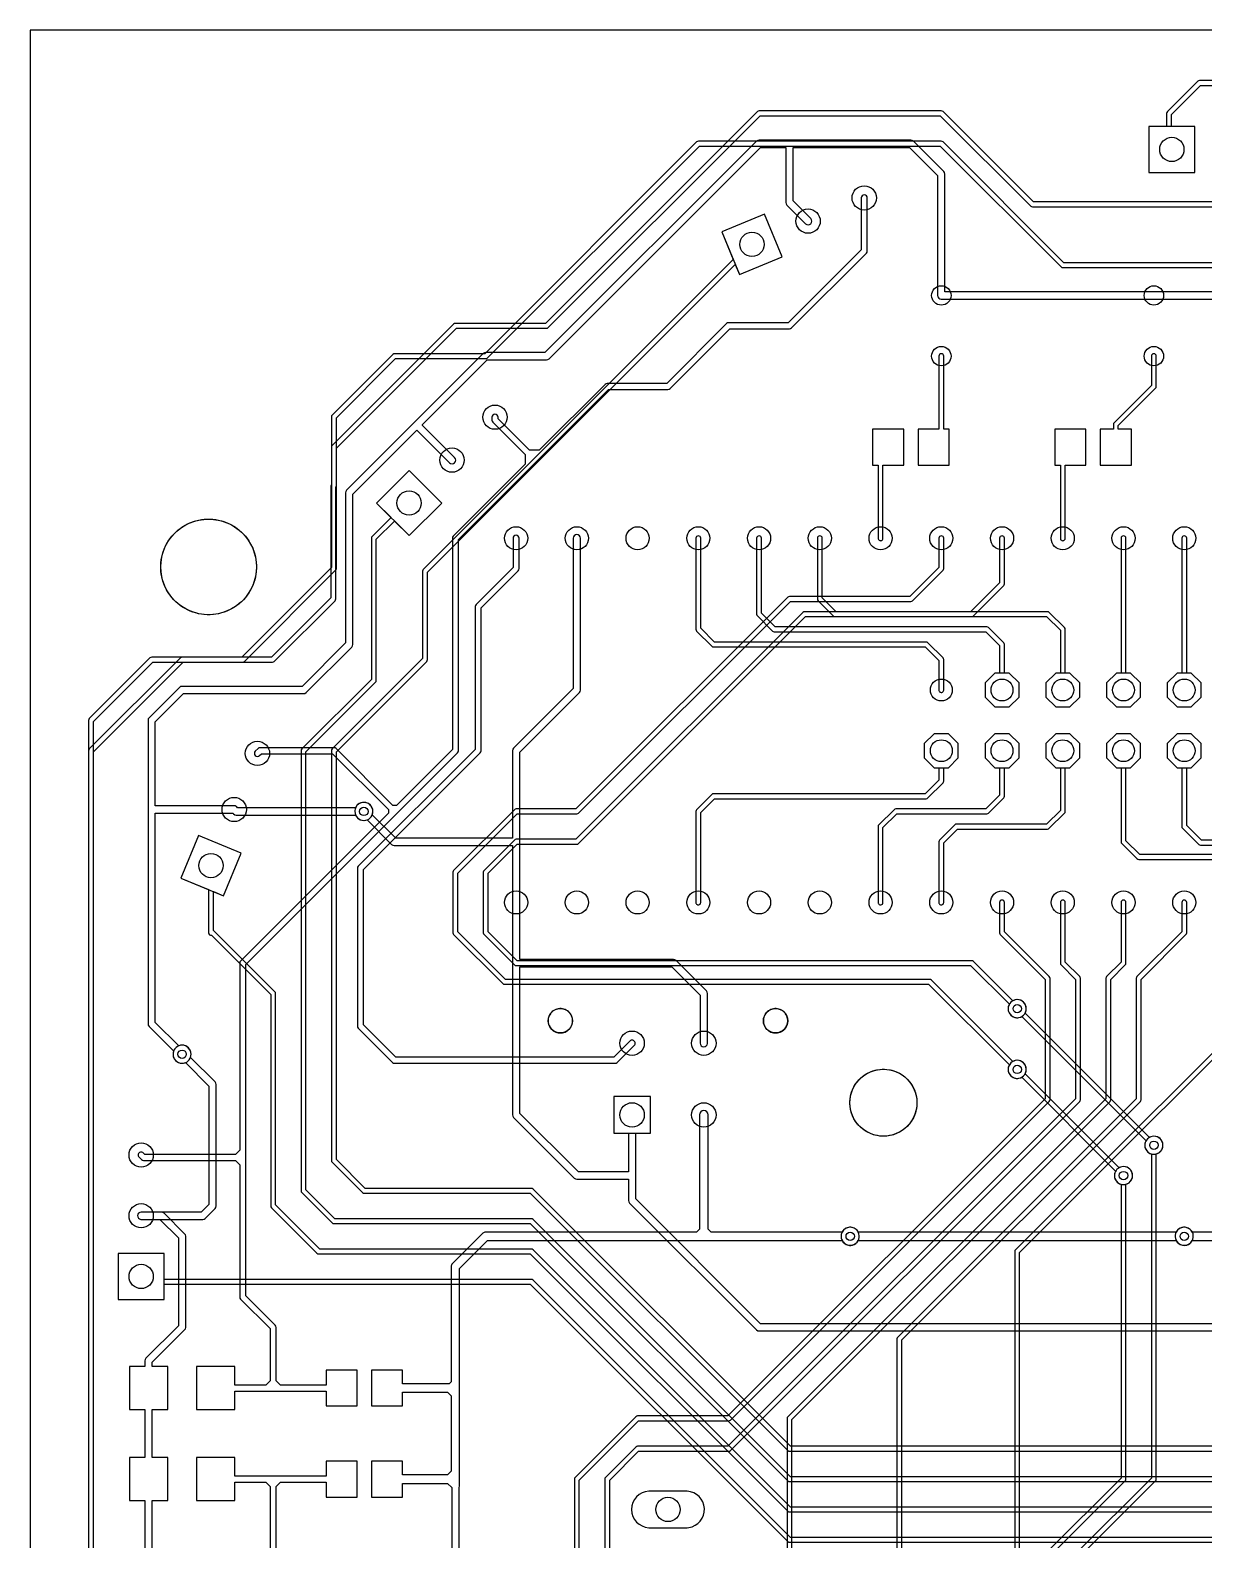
# Model space of a CAD drawing. Header units: millimetres. Extents: x 0 to 100, y 0 to 100.
# Drawn here: x 0 to 49.1, y 36.8 to 100 of the extents above; entities that cross this region are included whole.
import ezdxf

# ---------------------------------------------------------------- set-up
doc = ezdxf.new("R2010")
doc.units = ezdxf.units.MM

msp = doc.modelspace()

# ---------------------------------------------------------------- linework, layer by layer
at = {"layer": '16_copper'}
for points in [[(55.88, 92.812), (41.952, 92.812), (38.172, 96.592, 0.198912), (38.1, 96.622), (30.48, 96.622, 0.198912), (30.408, 96.592), (21.548, 87.732), (17.78, 87.732, 0.198912), (17.708, 87.702), (12.628, 82.622, 0.198912), (12.598, 82.55), (12.598, 80.985, 0.113929), (12.574, 80.935), (12.574, 80.926, 0.017707), (12.573, 80.919), (12.573, 76.242), (10.093, 73.762), (5.08, 73.762, 0.198912), (5.008, 73.732), (2.468, 71.192, 0.198912), (2.438, 71.12), (2.438, 8.89, 0.198912)], [(2.642, 13.668), (2.642, 71.078), (5.122, 73.558), (10.135, 73.558, 0.198912), (10.206, 73.588), (12.746, 76.128, 0.198912), (12.776, 76.2), (12.776, 80.878, 0.181072), (12.802, 80.944), (12.802, 82.508), (17.822, 87.528), (21.59, 87.528, 0.198912), (21.662, 87.558), (30.522, 96.418), (38.058, 96.418), (41.838, 92.638, 0.198912), (41.91, 92.608), (55.838, 92.608)], [(49.975, 89.052), (38.252, 89.052), (38.252, 93.98, 0.198912), (38.208, 94.088), (36.938, 95.358, 0.198912), (36.83, 95.402), (30.48, 95.402, 0.198912), (30.372, 95.358), (21.527, 86.512), (19.05, 86.512, 0.198912), (18.942, 86.468), (13.227, 80.753, 0.198912), (13.183, 80.645), (13.183, 74.358), (11.367, 72.542), (6.35, 72.542, 0.198912), (6.242, 72.498), (4.972, 71.228, 0.198912), (4.928, 71.12), (4.928, 58.42, 0.198912), (4.972, 58.312), (5.997, 57.287, 0.957233), (6.69, 56.982), (6.709, 57.028, 0.637025), (6.213, 57.503), (5.232, 58.483), (5.232, 67.238), (8.467, 67.238), (8.502, 67.202, 0.198912), (8.61, 67.158), (13.605, 67.158, 0.957229), (14.31, 67.432), (14.291, 67.478, 0.637026), (13.605, 67.462), (8.673, 67.462, 0.282818), (8.53, 67.542), (5.232, 67.542), (5.232, 71.057), (6.413, 72.238), (11.43, 72.238, 0.198912), (11.538, 72.282), (13.443, 74.187, 0.198912), (13.487, 74.295), (13.487, 80.582), (16.17, 83.264), (17.532, 81.902, 1), (17.748, 82.118), (16.408, 83.457), (16.408, 83.503), (19.113, 86.208), (21.59, 86.208, 0.198912), (21.698, 86.252), (30.543, 95.098), (31.598, 95.098), (31.598, 92.79, 0.198912), (31.642, 92.682), (32.422, 91.902, 1), (32.638, 92.118), (31.902, 92.853), (31.902, 95.098), (36.767, 95.098), (37.948, 93.917), (37.948, 88.9, 0.414214), (38.1, 88.748), (57.087, 88.748)], [(22.962, 34.967), (22.962, 39.328), (25.442, 41.808), (29.21, 41.808, 0.198912), (29.282, 41.838), (42.617, 55.173, 0.198912), (42.647, 55.245), (42.647, 60.325, 0.198912), (42.617, 60.397), (40.742, 62.272), (40.742, 63.5, 1), (40.538, 63.5), (40.538, 62.23, 0.198912), (40.568, 62.158), (42.443, 60.283), (42.443, 55.287), (29.168, 42.012), (25.4, 42.012, 0.198912), (25.328, 41.982), (22.788, 39.442, 0.198912), (22.758, 39.37), (22.758, 34.925, 0.198912)], [(24.232, 36.237), (24.232, 39.328), (25.442, 40.538), (29.21, 40.538, 0.198912), (29.282, 40.568), (43.887, 55.173, 0.198912), (43.917, 55.245), (43.917, 60.325, 0.198912), (43.887, 60.397), (43.282, 61.002), (43.282, 63.5, 1), (43.078, 63.5), (43.078, 60.96, 0.198912), (43.108, 60.888), (43.713, 60.283), (43.713, 55.287), (29.168, 40.742), (25.4, 40.742, 0.198912), (25.328, 40.712), (24.058, 39.442, 0.198912), (24.028, 39.37), (24.028, 36.195, 0.198912)], [(31.852, 24.172), (31.852, 41.868), (45.157, 55.173, 0.198912), (45.187, 55.245), (45.187, 60.283), (45.792, 60.888, 0.198912), (45.822, 60.96), (45.822, 63.5, 1), (45.618, 63.5), (45.618, 61.002), (45.013, 60.397, 0.198912), (44.983, 60.325), (44.983, 55.287), (31.678, 41.982, 0.198912), (31.648, 41.91), (31.648, 24.13, 0.198912)], [(36.449, 21.361), (36.449, 45.195), (46.427, 55.173, 0.198912), (46.457, 55.245), (46.457, 60.283), (48.332, 62.158, 0.198912), (48.362, 62.23), (48.362, 63.5, 1), (48.158, 63.5), (48.158, 62.272), (46.283, 60.397, 0.198912), (46.253, 60.325), (46.253, 55.287), (36.276, 45.309, 0.198912), (36.246, 45.237), (36.246, 21.403)], [(53.268, 61.032), (41.203, 48.967, 0.198912), (41.173, 48.895), (41.173, 18.94)], [(17.932, 34.353), (17.932, 39.025, 0.135326), (17.958, 39.116), (17.958, 48.186), (19.124, 49.352), (33.956, 49.352, 0.984635), (34.63, 49.698), (34.605, 49.741, 0.567074), (33.956, 49.708), (28.474, 49.708), (28.348, 49.834), (28.348, 54.61, 1), (27.992, 54.61), (27.992, 49.834), (27.866, 49.708), (19.05, 49.708, 0.198912), (18.924, 49.656), (17.654, 48.386, 0.198912), (17.602, 48.26), (17.602, 43.436), (17.524, 43.358), (15.57, 43.358), (15.57, 43.93), (14.27, 43.93), (14.27, 42.43), (15.57, 42.43), (15.57, 43.002), (17.452, 43.002), (17.602, 42.852), (17.602, 39.698), (17.452, 39.548), (15.57, 39.548), (15.57, 40.12), (14.27, 40.12), (14.27, 38.62), (15.57, 38.62), (15.57, 39.192), (17.452, 39.192), (17.628, 39.017), (17.628, 34.29, 0.198912)], [(43.917, 36.153), (47.062, 39.298, 0.198912), (47.092, 39.37), (47.092, 52.976, 0.962887), (46.916, 53.712), (46.868, 53.699, 0.737718), (46.888, 52.976), (46.888, 39.412), (43.743, 36.267, 0.198912)], [(42.647, 36.153), (45.792, 39.298, 0.198912), (45.822, 39.37), (45.822, 51.706, 0.962887), (45.646, 52.442), (45.598, 52.429, 0.737718), (45.618, 51.706), (45.618, 39.412), (42.473, 36.267, 0.198912)], [(5.102, 33.083), (5.102, 38.47), (5.75, 38.47), (5.75, 40.27), (5.102, 40.27), (5.102, 42.28), (5.75, 42.28), (5.75, 44.08), (5.102, 44.08), (5.102, 44.257), (6.458, 45.612, 0.198912), (6.502, 45.72), (6.502, 49.53, 0.198912), (6.458, 49.638), (5.598, 50.498, 0.198912), (5.49, 50.542), (4.64, 50.542, 0.949951), (4.624, 50.238), (4.64, 50.238), (5.427, 50.238), (6.198, 49.467), (6.198, 45.783), (4.842, 44.428, 0.198912), (4.798, 44.32), (4.798, 44.08), (4.15, 44.08), (4.15, 42.28), (4.798, 42.28), (4.798, 40.27), (4.15, 40.27), (4.15, 38.47), (4.798, 38.47), (4.798, 33.02, 0.198912)], [(50.622, 49.708), (48.594, 49.708, 0.984635), (47.92, 49.362), (47.945, 49.319, 0.567074), (48.594, 49.352), (50.622, 49.352)]]:
    msp.add_lwpolyline(points, format="xyb", dxfattribs=at)
for points in [[(48.705, 95.975), (46.775, 95.975), (46.775, 94.045), (48.705, 94.045)], [(31.444, 90.516), (30.706, 92.299), (28.922, 91.56), (29.661, 89.777)], [(17.209, 80.214), (15.844, 81.579), (14.479, 80.214), (15.844, 78.849)], [(41.351, 72.095), (41.351, 72.685), (40.935, 73.101), (40.345, 73.101), (39.929, 72.685), (39.929, 72.095), (40.345, 71.679), (40.935, 71.679)], [(43.891, 72.095), (43.891, 72.685), (43.475, 73.101), (42.885, 73.101), (42.469, 72.685), (42.469, 72.095), (42.885, 71.679), (43.475, 71.679)], [(46.431, 72.095), (46.431, 72.685), (46.015, 73.101), (45.425, 73.101), (45.009, 72.685), (45.009, 72.095), (45.425, 71.679), (46.015, 71.679)], [(48.971, 72.095), (48.971, 72.685), (48.555, 73.101), (47.965, 73.101), (47.549, 72.685), (47.549, 72.095), (47.965, 71.679), (48.555, 71.679)], [(38.811, 69.555), (38.811, 70.145), (38.395, 70.561), (37.805, 70.561), (37.389, 70.145), (37.389, 69.555), (37.805, 69.139), (38.395, 69.139)], [(41.351, 69.555), (41.351, 70.145), (40.935, 70.561), (40.345, 70.561), (39.929, 70.145), (39.929, 69.555), (40.345, 69.139), (40.935, 69.139)], [(43.891, 69.555), (43.891, 70.145), (43.475, 70.561), (42.885, 70.561), (42.469, 70.145), (42.469, 69.555), (42.885, 69.139), (43.475, 69.139)], [(46.431, 69.555), (46.431, 70.145), (46.015, 70.561), (45.425, 70.561), (45.009, 70.145), (45.009, 69.555), (45.425, 69.139), (46.015, 69.139)], [(48.971, 69.555), (48.971, 70.145), (48.555, 70.561), (47.965, 70.561), (47.549, 70.145), (47.549, 69.555), (47.965, 69.139), (48.555, 69.139)], [(8.819, 65.566), (7.036, 66.304), (6.297, 64.521), (8.08, 63.782)], [(25.935, 55.375), (24.405, 55.375), (24.405, 53.845), (25.935, 53.845)], [(5.605, 48.815), (3.675, 48.815), (3.675, 46.885), (5.605, 46.885)]]:
    msp.add_lwpolyline(points, close=True, dxfattribs=at)
for points in [[(12.37, 42.43), (13.67, 42.43), (13.67, 43.93), (12.37, 43.93), (12.37, 43.307), (10.467, 43.307), (10.287, 43.487), (10.287, 45.72, 0.198912), (10.25, 45.81), (9.017, 47.043), (9.017, 60.907), (17.87, 69.76, 0.198912), (17.907, 69.85), (17.907, 78.687), (24.183, 84.963), (26.67, 84.963, 0.198912), (26.76, 85), (29.263, 87.503), (31.75, 87.503, 0.198912), (31.84, 87.54), (34.966, 90.667, 0.198912), (35.004, 90.757), (35.004, 92.982, 1), (34.75, 92.982), (34.75, 90.809), (31.697, 87.757), (29.21, 87.757, 0.198912), (29.12, 87.72), (26.617, 85.217), (24.13, 85.217, 0.198912), (24.04, 85.18), (21.283, 82.423), (20.881, 82.423), (19.563, 83.741), (19.563, 83.806, 1), (19.309, 83.806), (19.309, 83.688, 0.198912), (19.346, 83.598), (20.701, 82.243), (20.701, 81.841), (17.69, 78.83, 0.198912), (17.653, 78.74), (17.653, 69.903), (15.314, 67.564), (15.166, 67.564), (12.79, 69.94, 0.198912), (12.7, 69.977), (9.615, 69.977, 0.198912), (9.526, 69.94), (9.412, 69.826, 1), (9.592, 69.647), (9.668, 69.723), (12.647, 69.723), (14.986, 67.384), (14.986, 67.236), (8.8, 61.05, 0.198912), (8.763, 60.96), (8.763, 53.139), (8.583, 52.959), (4.791, 52.959), (4.73, 53.02, 1), (4.55, 52.84), (4.648, 52.742, 0.198912), (4.738, 52.705), (8.583, 52.705), (8.763, 52.525), (8.763, 46.99, 0.198912), (8.8, 46.9), (10.033, 45.667), (10.033, 43.487), (9.853, 43.307), (8.55, 43.307), (8.55, 44.08), (6.95, 44.08), (6.95, 42.28), (8.55, 42.28), (8.55, 43.053), (12.37, 43.053)], [(38.43, 83.3), (38.202, 83.3), (38.202, 86.36, 1), (37.998, 86.36), (37.998, 83.3), (37.13, 83.3), (37.13, 81.8), (38.43, 81.8)], [(46.05, 83.3), (45.502, 83.3), (45.502, 83.458), (47.062, 85.018, 0.198912), (47.092, 85.09), (47.092, 86.36, 1), (46.888, 86.36), (46.888, 85.132), (45.328, 83.572, 0.198912), (45.298, 83.5), (45.298, 83.3), (44.75, 83.3), (44.75, 81.8), (46.05, 81.8)], [(35.577, 78.64, 0.366248), (35.662, 78.74), (35.662, 81.8), (36.53, 81.8), (36.53, 83.3), (35.23, 83.3), (35.23, 81.8), (35.458, 81.8), (35.458, 78.74), (35.462, 78.715), (35.471, 78.692), (35.485, 78.671), (35.504, 78.655), (35.527, 78.644), (35.552, 78.639)], [(43.197, 78.64, 0.366248), (43.282, 78.74), (43.282, 81.8), (44.15, 81.8), (44.15, 83.3), (42.85, 83.3), (42.85, 81.8), (43.078, 81.8), (43.078, 78.74), (43.082, 78.715), (43.091, 78.692), (43.105, 78.671), (43.124, 78.655), (43.147, 78.644), (43.172, 78.639)], [(24.462, 56.771, 0.187839), (24.547, 56.807), (25.26, 57.52, 1), (25.08, 57.7), (24.404, 57.024), (15.293, 57.024), (13.938, 58.378), (13.938, 64.876), (18.822, 69.76, 0.198912), (18.86, 69.85), (18.86, 75.83), (20.41, 77.38, 0.198912), (20.447, 77.47), (20.447, 78.74, 1), (20.193, 78.74), (20.193, 77.523), (18.643, 75.972, 0.198912), (18.605, 75.883), (18.605, 69.903), (13.721, 65.019, 0.198912), (13.684, 64.929), (13.684, 58.326, 0.198912), (13.721, 58.236), (15.15, 56.807, 0.198912), (15.24, 56.77), (24.457, 56.77)], [(41.349, 56.143, 1), (41.201, 56.887), (41.153, 56.874, 0.046581), (41.089, 56.844), (37.684, 60.249, 0.198912), (37.612, 60.279), (19.874, 60.279), (17.882, 62.272), (17.882, 64.728), (20.362, 67.208), (22.86, 67.208, 0.198912), (22.932, 67.238), (31.792, 76.098), (36.83, 76.098, 0.198912), (36.902, 76.128), (38.172, 77.398, 0.198912), (38.202, 77.47), (38.202, 78.74, 1), (37.998, 78.74), (37.998, 77.512), (36.788, 76.302), (31.75, 76.302, 0.198912), (31.678, 76.272), (22.818, 67.412), (20.32, 67.412, 0.198912), (20.248, 67.382), (17.708, 64.842, 0.198912), (17.678, 64.77), (17.678, 62.23, 0.198912), (17.708, 62.158), (19.761, 60.106, 0.198912), (19.832, 60.076), (37.57, 60.076), (40.946, 56.701), (40.935, 56.683), (40.916, 56.637), (40.903, 56.589), (40.897, 56.54), (40.897, 56.49), (40.903, 56.441), (40.916, 56.393), (40.935, 56.347), (40.96, 56.304), (40.99, 56.265), (41.025, 56.23), (41.064, 56.2), (41.107, 56.175), (41.153, 56.156), (41.201, 56.143), (41.25, 56.137), (41.3, 56.137)], [(41.349, 58.683, 1), (41.201, 59.427), (41.153, 59.414, 0.046581), (41.089, 59.384), (39.442, 61.032, 0.198912), (39.37, 61.062), (20.362, 61.062), (19.152, 62.272), (19.152, 64.728), (20.362, 65.938), (22.86, 65.938, 0.198912), (22.932, 65.968), (32.427, 75.463), (39.37, 75.463, 0.198912), (39.442, 75.493), (40.712, 76.763, 0.198912), (40.742, 76.835), (40.742, 78.74, 1), (40.538, 78.74), (40.538, 76.877), (39.328, 75.667), (32.385, 75.667, 0.198912), (32.313, 75.637), (22.818, 66.142), (20.32, 66.142, 0.198912), (20.248, 66.112), (18.978, 64.842, 0.198912), (18.948, 64.77), (18.948, 62.23, 0.198912), (18.978, 62.158), (20.248, 60.888, 0.198912), (20.32, 60.858), (39.328, 60.858), (40.946, 59.241), (40.935, 59.223), (40.916, 59.177), (40.903, 59.129), (40.897, 59.08), (40.897, 59.03), (40.903, 58.981), (40.916, 58.933), (40.935, 58.887), (40.96, 58.844), (40.99, 58.805), (41.025, 58.77), (41.064, 58.74), (41.107, 58.715), (41.153, 58.696), (41.201, 58.683), (41.25, 58.677), (41.3, 58.677)], [(27.544, 37.345, 0.906347), (27.469, 38.862), (25.871, 38.862, 0.95208), (25.871, 37.338), (27.469, 37.338)]]:
    msp.add_lwpolyline(points, format="xyb", close=True, dxfattribs=at)
for points in [[(41.377, 18.898), (41.377, 48.853), (53.382, 60.858)], [(10.287, 34.343), (10.287, 39.063), (10.467, 39.243), (12.37, 39.243), (12.37, 38.62), (13.67, 38.62), (13.67, 40.12), (12.37, 40.12), (12.37, 39.497), (8.55, 39.497), (8.55, 40.27), (6.95, 40.27), (6.95, 38.47), (8.55, 38.47), (8.55, 39.243), (9.853, 39.243), (10.033, 39.063), (10.033, 35.867)]]:
    msp.add_lwpolyline(points, dxfattribs=at)
at = {"layer": '1_copper'}
for points in [[(53.34, 97.892), (48.895, 97.892, 0.198912), (48.823, 97.862), (47.553, 96.592, 0.198912), (47.523, 96.52), (47.523, 95.975), (46.775, 95.975), (46.775, 94.045), (48.705, 94.045), (48.705, 95.975), (47.727, 95.975), (47.727, 96.478), (48.937, 97.688), (53.298, 97.688)], [(57.15, 90.272), (43.222, 90.272), (38.172, 95.322, 0.198912), (38.1, 95.352), (27.94, 95.352, 0.198912), (27.868, 95.322), (19.008, 86.462), (15.24, 86.462, 0.198912), (15.168, 86.432), (12.628, 83.892, 0.198912), (12.598, 83.82), (12.598, 77.512), (8.848, 73.762), (6.35, 73.762, 0.198912), (6.278, 73.732), (2.468, 69.922, 0.198912), (2.438, 69.85), (2.438, 8.89)], [(2.642, 15.663), (2.642, 69.808), (6.392, 73.558), (8.89, 73.558, 0.198912), (8.962, 73.588), (12.772, 77.398, 0.198912), (12.802, 77.47), (12.802, 83.778), (15.282, 86.258), (19.05, 86.258, 0.198912), (19.122, 86.288), (27.982, 95.148), (38.058, 95.148), (43.108, 90.098, 0.198912), (43.18, 90.068), (57.108, 90.068)], [(67.268, 40.742), (31.792, 40.742), (21.027, 51.507, 0.198912), (20.955, 51.537), (14.012, 51.537), (12.802, 52.747), (12.802, 69.808), (16.582, 73.588, 0.198912), (16.612, 73.66), (16.612, 77.323), (29.487, 90.198), (29.661, 89.777), (31.444, 90.516), (30.706, 92.299), (28.922, 91.56), (29.403, 90.401), (16.438, 77.436, 0.198912), (16.408, 77.365), (16.408, 73.702), (12.628, 69.922, 0.198912), (12.598, 69.85), (12.598, 52.705, 0.198912), (12.628, 52.633), (13.898, 51.363, 0.198912), (13.97, 51.333), (20.913, 51.333), (31.678, 40.568, 0.198912), (31.75, 40.538), (67.31, 40.538)], [(67.268, 39.472), (31.792, 39.472), (21.027, 50.237, 0.198912), (20.955, 50.267), (12.742, 50.267), (11.532, 51.477), (11.532, 69.808), (14.442, 72.718, 0.198912), (14.472, 72.79), (14.472, 78.698), (15.233, 79.46), (15.844, 78.849), (17.209, 80.214), (15.844, 81.579), (14.479, 80.214), (15.09, 79.603), (14.298, 78.812, 0.198912), (14.268, 78.74), (14.268, 72.832), (11.358, 69.922, 0.198912), (11.328, 69.85), (11.328, 51.435, 0.198912), (11.358, 51.363), (12.628, 50.093, 0.198912), (12.7, 50.063), (20.913, 50.063), (31.678, 39.298, 0.198912), (31.75, 39.268), (67.31, 39.268)], [(54.61, 45.872), (30.543, 45.872), (25.322, 51.093), (25.322, 53.845), (25.935, 53.845), (25.935, 55.375), (24.405, 55.375), (24.405, 53.845), (25.018, 53.845), (25.018, 52.222), (22.923, 52.222), (20.472, 54.673), (20.472, 60.808), (26.837, 60.808), (28.018, 59.627), (28.018, 57.61, 0.949951), (28.322, 57.594), (28.322, 57.61), (28.322, 59.69, 0.198912), (28.278, 59.798), (27.008, 61.068, 0.198912), (26.9, 61.112), (20.472, 61.112), (20.472, 69.787), (22.968, 72.282, 0.198912), (23.012, 72.39), (23.012, 78.74, 1), (22.708, 78.74), (22.708, 72.453), (20.212, 69.958, 0.198912), (20.168, 69.85), (20.168, 66.192), (15.284, 66.192), (14.303, 67.173, 0.957233), (13.611, 67.478), (13.592, 67.432, 0.637025), (14.088, 66.957), (15.113, 65.932, 0.198912), (15.221, 65.888), (20.168, 65.888), (20.168, 54.61, 0.198912), (20.212, 54.502), (22.752, 51.962, 0.198912), (22.86, 51.918), (25.018, 51.918), (25.018, 51.03, 0.198912), (25.062, 50.922), (30.372, 45.612, 0.198912), (30.48, 45.568), (54.61, 45.568)], [(50.165, 65.507), (46.397, 65.507), (45.822, 66.082), (45.822, 69.139), (46.015, 69.139), (46.431, 69.555), (46.431, 70.145), (46.015, 70.561), (45.425, 70.561), (45.009, 70.145), (45.009, 69.555), (45.425, 69.139), (45.618, 69.139), (45.618, 66.04, 0.198912), (45.648, 65.968), (46.283, 65.333, 0.198912), (46.355, 65.303), (50.123, 65.303)], [(50.758, 66.1), (48.979, 66.1), (48.362, 66.717), (48.362, 69.139), (48.555, 69.139), (48.971, 69.555), (48.971, 70.145), (48.555, 70.561), (47.965, 70.561), (47.549, 70.145), (47.549, 69.555), (47.965, 69.139), (48.158, 69.139), (48.158, 66.675, 0.198912), (48.188, 66.603), (48.865, 65.926, 0.198912), (48.937, 65.897), (50.716, 65.897)], [(71.12, 38.202), (31.792, 38.202), (21.027, 48.967, 0.198912), (20.955, 48.997), (12.107, 48.997), (10.262, 50.842), (10.262, 59.69, 0.198912), (10.232, 59.762), (7.692, 62.302, 0.09646), (7.66, 62.323), (7.66, 63.957), (8.08, 63.782), (8.819, 65.566), (7.036, 66.304), (6.297, 64.521), (7.456, 64.041), (7.456, 62.23, 0.472168), (7.578, 62.128), (10.058, 59.648), (10.058, 50.8, 0.198912), (10.088, 50.728), (11.993, 48.823, 0.198912), (12.065, 48.793), (20.913, 48.793), (31.678, 38.028, 0.198912), (31.75, 37.998), (71.12, 37.998)]]:
    msp.add_lwpolyline(points, format="xyb", dxfattribs=at)
for points in [[(38.117, 72.29, 0.366248), (38.202, 72.39), (38.202, 73.66, 0.198912), (38.172, 73.732), (37.537, 74.367, 0.198912), (37.465, 74.397), (28.617, 74.397), (28.042, 74.972), (28.042, 78.74, 1), (27.838, 78.74), (27.838, 74.93, 0.198912), (27.868, 74.858), (28.503, 74.223, 0.198912), (28.575, 74.193), (37.423, 74.193), (37.998, 73.618), (37.998, 72.39), (38.002, 72.365), (38.011, 72.342), (38.025, 72.321), (38.044, 72.305), (38.067, 72.294), (38.092, 72.289)], [(41.351, 72.095), (41.351, 72.685), (40.935, 73.101), (40.742, 73.101), (40.742, 74.295, 0.198912), (40.712, 74.367), (40.077, 75.002, 0.198912), (40.005, 75.032), (31.157, 75.032), (30.582, 75.607), (30.582, 78.74, 1), (30.378, 78.74), (30.378, 75.565, 0.198912), (30.408, 75.493), (31.043, 74.858, 0.198912), (31.115, 74.828), (39.963, 74.828), (40.538, 74.253), (40.538, 73.101), (40.345, 73.101), (39.929, 72.685), (39.929, 72.095), (40.345, 71.679), (40.935, 71.679)], [(43.891, 72.095), (43.891, 72.685), (43.475, 73.101), (43.282, 73.101), (43.282, 74.93, 0.198912), (43.252, 75.002), (42.617, 75.637, 0.198912), (42.545, 75.667), (33.697, 75.667), (33.122, 76.242), (33.122, 78.74, 1), (32.918, 78.74), (32.918, 76.2, 0.198912), (32.948, 76.128), (33.583, 75.493, 0.198912), (33.655, 75.463), (42.503, 75.463), (43.078, 74.888), (43.078, 73.101), (42.885, 73.101), (42.469, 72.685), (42.469, 72.095), (42.885, 71.679), (43.475, 71.679)], [(46.431, 72.095), (46.431, 72.685), (46.015, 73.101), (45.822, 73.101), (45.822, 78.74, 1), (45.618, 78.74), (45.618, 73.101), (45.425, 73.101), (45.009, 72.685), (45.009, 72.095), (45.425, 71.679), (46.015, 71.679)], [(48.971, 72.095), (48.971, 72.685), (48.555, 73.101), (48.362, 73.101), (48.362, 78.74, 1), (48.158, 78.74), (48.158, 73.101), (47.965, 73.101), (47.549, 72.685), (47.549, 72.095), (47.965, 71.679), (48.555, 71.679)], [(27.957, 63.4, 0.366248), (28.042, 63.5), (28.042, 67.268), (28.617, 67.843), (37.465, 67.843, 0.198912), (37.537, 67.873), (38.172, 68.508, 0.198912), (38.202, 68.58), (38.202, 69.139), (38.395, 69.139), (38.811, 69.555), (38.811, 70.145), (38.395, 70.561), (37.805, 70.561), (37.389, 70.145), (37.389, 69.555), (37.805, 69.139), (37.998, 69.139), (37.998, 68.622), (37.423, 68.047), (28.575, 68.047, 0.198912), (28.503, 68.017), (27.868, 67.382, 0.198912), (27.838, 67.31), (27.838, 63.5), (27.842, 63.475), (27.851, 63.452), (27.865, 63.431), (27.884, 63.415), (27.907, 63.404), (27.932, 63.399)], [(35.577, 63.4, 0.366248), (35.662, 63.5), (35.662, 66.633), (36.237, 67.208), (40.005, 67.208, 0.198912), (40.077, 67.238), (40.712, 67.873, 0.198912), (40.742, 67.945), (40.742, 69.139), (40.935, 69.139), (41.351, 69.555), (41.351, 70.145), (40.935, 70.561), (40.345, 70.561), (39.929, 70.145), (39.929, 69.555), (40.345, 69.139), (40.538, 69.139), (40.538, 67.987), (39.963, 67.412), (36.195, 67.412, 0.198912), (36.123, 67.382), (35.488, 66.747, 0.198912), (35.458, 66.675), (35.458, 63.5), (35.462, 63.475), (35.471, 63.452), (35.485, 63.431), (35.504, 63.415), (35.527, 63.404), (35.552, 63.399)], [(38.117, 63.4, 0.366248), (38.202, 63.5), (38.202, 65.998), (38.777, 66.573), (42.545, 66.573, 0.198912), (42.617, 66.603), (43.252, 67.238, 0.198912), (43.282, 67.31), (43.282, 69.139), (43.475, 69.139), (43.891, 69.555), (43.891, 70.145), (43.475, 70.561), (42.885, 70.561), (42.469, 70.145), (42.469, 69.555), (42.885, 69.139), (43.078, 69.139), (43.078, 67.352), (42.503, 66.777), (38.735, 66.777, 0.198912), (38.663, 66.747), (38.028, 66.112, 0.198912), (37.998, 66.04), (37.998, 63.5), (38.002, 63.475), (38.011, 63.452), (38.025, 63.431), (38.044, 63.415), (38.067, 63.404), (38.092, 63.399)], [(47.064, 52.968, 1), (46.916, 53.712), (46.868, 53.699, 0.046581), (46.804, 53.669), (41.604, 58.869, 0.96289), (40.96, 59.266), (40.935, 59.223, 0.737719), (41.461, 58.726), (46.661, 53.526), (46.65, 53.508), (46.631, 53.462), (46.618, 53.414), (46.612, 53.365), (46.612, 53.315), (46.618, 53.266), (46.631, 53.218), (46.65, 53.172), (46.675, 53.129), (46.705, 53.09), (46.74, 53.055), (46.779, 53.025), (46.822, 53), (46.868, 52.981), (46.916, 52.968), (46.965, 52.962), (47.015, 52.962)], [(7.216, 50.238, 0.189183), (7.318, 50.282), (7.728, 50.692, 0.198912), (7.772, 50.8), (7.772, 55.88, 0.198912), (7.728, 55.988), (6.703, 57.013, 0.957233), (6.01, 57.318), (5.991, 57.272, 0.637025), (6.487, 56.797), (7.468, 55.817), (7.468, 50.863), (7.147, 50.542), (4.64, 50.542, 0.949951), (4.624, 50.238), (4.64, 50.238), (7.21, 50.238)], [(45.794, 51.698, 1), (45.646, 52.442), (45.598, 52.429, 0.046581), (45.534, 52.399), (41.604, 56.329, 0.96289), (40.96, 56.726), (40.935, 56.683, 0.737719), (41.461, 56.186), (45.391, 52.256), (45.38, 52.238), (45.361, 52.192), (45.348, 52.144), (45.342, 52.095), (45.342, 52.045), (45.348, 51.996), (45.361, 51.948), (45.38, 51.902), (45.405, 51.859), (45.435, 51.82), (45.47, 51.785), (45.509, 51.755), (45.552, 51.73), (45.598, 51.711), (45.646, 51.698), (45.695, 51.692), (45.745, 51.692)], [(34.364, 49.158, 0.22502), (34.624, 49.352), (47.926, 49.352, 0.984635), (48.6, 49.698), (48.575, 49.741, 0.567074), (47.926, 49.708), (34.624, 49.708), (34.605, 49.741), (34.575, 49.78), (34.54, 49.815), (34.501, 49.845), (34.458, 49.87), (34.412, 49.889), (34.364, 49.902), (34.315, 49.908), (34.265, 49.908), (34.216, 49.902), (34.168, 49.889), (34.122, 49.87), (34.079, 49.845), (34.04, 49.815), (34.005, 49.78), (33.975, 49.741), (33.95, 49.698), (33.931, 49.652), (33.918, 49.604), (33.912, 49.555), (33.912, 49.505), (33.918, 49.456), (33.931, 49.408), (33.95, 49.362), (33.975, 49.319), (34.005, 49.28), (34.04, 49.245), (34.079, 49.215), (34.122, 49.19), (34.168, 49.171), (34.216, 49.158), (34.265, 49.152), (34.315, 49.152)], [(71.145, 35.462, 0.883022), (71.12, 35.662), (68.622, 35.662), (67.382, 36.902, 0.198912), (67.31, 36.932), (31.792, 36.932), (21.027, 47.697, 0.198912), (20.955, 47.727), (5.605, 47.727), (5.605, 48.815), (3.675, 48.815), (3.675, 46.885), (5.605, 46.885), (5.605, 47.523), (20.913, 47.523), (31.678, 36.758, 0.198912), (31.75, 36.728), (67.268, 36.728), (68.508, 35.488, 0.198912), (68.58, 35.458), (71.12, 35.458)], [(27.544, 37.345, 0.906347), (27.469, 38.862), (25.871, 38.862, 0.95208), (25.871, 37.338), (27.469, 37.338)]]:
    msp.add_lwpolyline(points, format="xyb", close=True, dxfattribs=at)
at = {"layer": 'drills_NPTH'}
for centre, radius in [((7.46, 77.54), 2), ((22.17, 58.55), 0.51), ((31.17, 58.55), 0.51), ((35.68, 55.12), 1.4)]:
    msp.add_circle(centre, radius, dxfattribs=at)
at = {"layer": 'drills_PTH'}
for centre, radius in [((47.74, 95.01), 0.508), ((34.877, 92.982), 0.508), ((32.53, 92.01), 0.508), ((30.183, 91.038), 0.508), ((38.1, 88.9), 0.406), ((46.99, 88.9), 0.406), ((38.1, 86.36), 0.406), ((46.99, 86.36), 0.406), ((19.436, 83.806), 0.508), ((17.64, 82.01), 0.508), ((15.844, 80.214), 0.508), ((20.32, 78.74), 0.483), ((22.86, 78.74), 0.483), ((25.4, 78.74), 0.483), ((27.94, 78.74), 0.483), ((30.48, 78.74), 0.483), ((33.02, 78.74), 0.483), ((35.56, 78.74), 0.483), ((38.1, 78.74), 0.483), ((40.64, 78.74), 0.483), ((43.18, 78.74), 0.483), ((45.72, 78.74), 0.483), ((48.26, 78.74), 0.483), ((38.1, 72.39), 0.457), ((40.64, 72.39), 0.457), ((43.18, 72.39), 0.457), ((45.72, 72.39), 0.457), ((48.26, 72.39), 0.457), ((9.502, 69.737), 0.508), ((38.1, 69.85), 0.457), ((40.64, 69.85), 0.457), ((43.18, 69.85), 0.457), ((45.72, 69.85), 0.457), ((48.26, 69.85), 0.457), ((8.53, 67.39), 0.508), ((7.558, 65.043), 0.508), ((20.32, 63.5), 0.483), ((22.86, 63.5), 0.483), ((25.4, 63.5), 0.483), ((27.94, 63.5), 0.483), ((30.48, 63.5), 0.483), ((33.02, 63.5), 0.483), ((35.56, 63.5), 0.483), ((38.1, 63.5), 0.483), ((40.64, 63.5), 0.483), ((43.18, 63.5), 0.483), ((45.72, 63.5), 0.483), ((48.26, 63.5), 0.483), ((25.17, 57.61), 0.51), ((28.17, 57.61), 0.51), ((25.17, 54.61), 0.51), ((28.17, 54.61), 0.51), ((4.64, 52.93), 0.508), ((4.64, 50.39), 0.508), ((4.64, 47.85), 0.508), ((26.67, 38.1), 0.508)]:
    msp.add_circle(centre, radius, dxfattribs=at)
at = {"layer": 'drills_via_1_16'}
for centre in [(13.951, 67.31), (41.275, 59.055), (6.35, 57.15), (41.275, 56.515), (46.99, 53.34), (45.72, 52.07), (34.29, 49.53), (48.26, 49.53)]:
    msp.add_circle(centre, 0.175, dxfattribs=at)
at = {"layer": 'holes'}
for points in [[(9.46, 77.48), (9.453, 77.359), (9.438, 77.239), (9.416, 77.12), (9.387, 77.003), (9.351, 76.887), (9.309, 76.774), (9.259, 76.664), (9.203, 76.557), (9.14, 76.454), (9.072, 76.354), (8.997, 76.259), (8.917, 76.169), (8.831, 76.083), (8.741, 76.003), (8.646, 75.928), (8.546, 75.86), (8.443, 75.797), (8.336, 75.741), (8.226, 75.691), (8.113, 75.649), (7.997, 75.613), (7.88, 75.584), (7.761, 75.562), (7.641, 75.547), (7.52, 75.54), (7.4, 75.54), (7.279, 75.547), (7.159, 75.562), (7.04, 75.584), (6.923, 75.613), (6.807, 75.649), (6.694, 75.691), (6.584, 75.741), (6.477, 75.797), (6.374, 75.86), (6.274, 75.928), (6.179, 76.003), (6.089, 76.083), (6.003, 76.169), (5.923, 76.259), (5.848, 76.354), (5.78, 76.454), (5.717, 76.557), (5.661, 76.664), (5.611, 76.774), (5.569, 76.887), (5.533, 77.003), (5.504, 77.12), (5.482, 77.239), (5.467, 77.359), (5.46, 77.48), (5.46, 77.6), (5.467, 77.721), (5.482, 77.841), (5.504, 77.96), (5.533, 78.077), (5.569, 78.193), (5.611, 78.306), (5.661, 78.416), (5.717, 78.523), (5.78, 78.626), (5.848, 78.726), (5.923, 78.821), (6.003, 78.911), (6.089, 78.997), (6.179, 79.077), (6.274, 79.152), (6.374, 79.22), (6.477, 79.283), (6.584, 79.339), (6.694, 79.389), (6.807, 79.431), (6.923, 79.467), (7.04, 79.496), (7.159, 79.518), (7.279, 79.533), (7.4, 79.54), (7.52, 79.54), (7.641, 79.533), (7.761, 79.518), (7.88, 79.496), (7.997, 79.467), (8.113, 79.431), (8.226, 79.389), (8.336, 79.339), (8.443, 79.283), (8.546, 79.22), (8.646, 79.152), (8.741, 79.077), (8.831, 78.997), (8.917, 78.911), (8.997, 78.821), (9.072, 78.726), (9.14, 78.626), (9.203, 78.523), (9.259, 78.416), (9.309, 78.306), (9.351, 78.193), (9.387, 78.077), (9.416, 77.96), (9.438, 77.841), (9.453, 77.721), (9.46, 77.6), (9.46, 77.48)], [(21.66, 58.521), (21.666, 58.464), (21.679, 58.409), (21.698, 58.355), (21.723, 58.303), (21.753, 58.254), (21.789, 58.21), (21.83, 58.169), (21.874, 58.133), (21.923, 58.103), (21.975, 58.078), (22.029, 58.059), (22.084, 58.046), (22.141, 58.04), (22.199, 58.04), (22.256, 58.046), (22.311, 58.059), (22.365, 58.078), (22.417, 58.103), (22.466, 58.133), (22.51, 58.169), (22.551, 58.21), (22.587, 58.254), (22.617, 58.303), (22.642, 58.355), (22.661, 58.409), (22.674, 58.464), (22.68, 58.521), (22.68, 58.579), (22.674, 58.636), (22.661, 58.691), (22.642, 58.745), (22.617, 58.797), (22.587, 58.846), (22.551, 58.89), (22.51, 58.931), (22.466, 58.967), (22.417, 58.997), (22.365, 59.022), (22.311, 59.041), (22.256, 59.054), (22.199, 59.06), (22.141, 59.06), (22.084, 59.054), (22.029, 59.041), (21.975, 59.022), (21.923, 58.997), (21.874, 58.967), (21.83, 58.931), (21.789, 58.89), (21.753, 58.846), (21.723, 58.797), (21.698, 58.745), (21.679, 58.691), (21.666, 58.636), (21.66, 58.579), (21.66, 58.521)], [(30.66, 58.521), (30.666, 58.464), (30.679, 58.409), (30.698, 58.355), (30.723, 58.303), (30.753, 58.254), (30.789, 58.21), (30.83, 58.169), (30.874, 58.133), (30.923, 58.103), (30.975, 58.078), (31.029, 58.059), (31.084, 58.046), (31.141, 58.04), (31.199, 58.04), (31.256, 58.046), (31.311, 58.059), (31.365, 58.078), (31.417, 58.103), (31.466, 58.133), (31.51, 58.169), (31.551, 58.21), (31.587, 58.254), (31.617, 58.303), (31.642, 58.355), (31.661, 58.409), (31.674, 58.464), (31.68, 58.521), (31.68, 58.579), (31.674, 58.636), (31.661, 58.691), (31.642, 58.745), (31.617, 58.797), (31.587, 58.846), (31.551, 58.89), (31.51, 58.931), (31.466, 58.967), (31.417, 58.997), (31.365, 59.022), (31.311, 59.041), (31.256, 59.054), (31.199, 59.06), (31.141, 59.06), (31.084, 59.054), (31.029, 59.041), (30.975, 59.022), (30.923, 58.997), (30.874, 58.967), (30.83, 58.931), (30.789, 58.89), (30.753, 58.846), (30.723, 58.797), (30.698, 58.745), (30.679, 58.691), (30.666, 58.636), (30.66, 58.579), (30.66, 58.521)], [(37.08, 55.07), (37.072, 54.97), (37.058, 54.871), (37.037, 54.774), (37.009, 54.678), (36.974, 54.584), (36.932, 54.493), (36.884, 54.405), (36.83, 54.321), (36.77, 54.241), (36.705, 54.166), (36.634, 54.095), (36.559, 54.029), (36.478, 53.969), (36.394, 53.915), (36.307, 53.867), (36.216, 53.826), (36.122, 53.791), (36.026, 53.763), (35.928, 53.742), (35.829, 53.727), (35.73, 53.72), (35.63, 53.72), (35.53, 53.727), (35.431, 53.742), (35.333, 53.763), (35.237, 53.791), (35.143, 53.826), (35.052, 53.867), (34.965, 53.915), (34.881, 53.969), (34.801, 54.029), (34.725, 54.095), (34.654, 54.166), (34.589, 54.241), (34.529, 54.321), (34.475, 54.405), (34.427, 54.493), (34.385, 54.584), (34.35, 54.678), (34.322, 54.774), (34.301, 54.871), (34.287, 54.97), (34.28, 55.07), (34.28, 55.17), (34.287, 55.27), (34.301, 55.369), (34.322, 55.467), (34.35, 55.563), (34.385, 55.656), (34.427, 55.747), (34.475, 55.835), (34.529, 55.919), (34.589, 55.999), (34.654, 56.075), (34.725, 56.146), (34.801, 56.211), (34.881, 56.271), (34.965, 56.325), (35.052, 56.373), (35.143, 56.414), (35.237, 56.449), (35.333, 56.478), (35.431, 56.499), (35.53, 56.513), (35.63, 56.52), (35.73, 56.52), (35.829, 56.513), (35.928, 56.499), (36.026, 56.478), (36.122, 56.449), (36.216, 56.414), (36.307, 56.373), (36.394, 56.325), (36.478, 56.271), (36.559, 56.211), (36.634, 56.146), (36.705, 56.075), (36.77, 55.999), (36.83, 55.919), (36.884, 55.835), (36.932, 55.747), (36.974, 55.656), (37.009, 55.563), (37.037, 55.467), (37.058, 55.369), (37.072, 55.27), (37.08, 55.17), (37.08, 55.07)]]:
    msp.add_lwpolyline(points, close=True, dxfattribs=at)
at = {"layer": 'outline'}
msp.add_lwpolyline([(0, 0), (100, 0), (100, 100), (0, 100), (0, 0)], close=True, dxfattribs=at)

doc.saveas('drawing.dxf')
